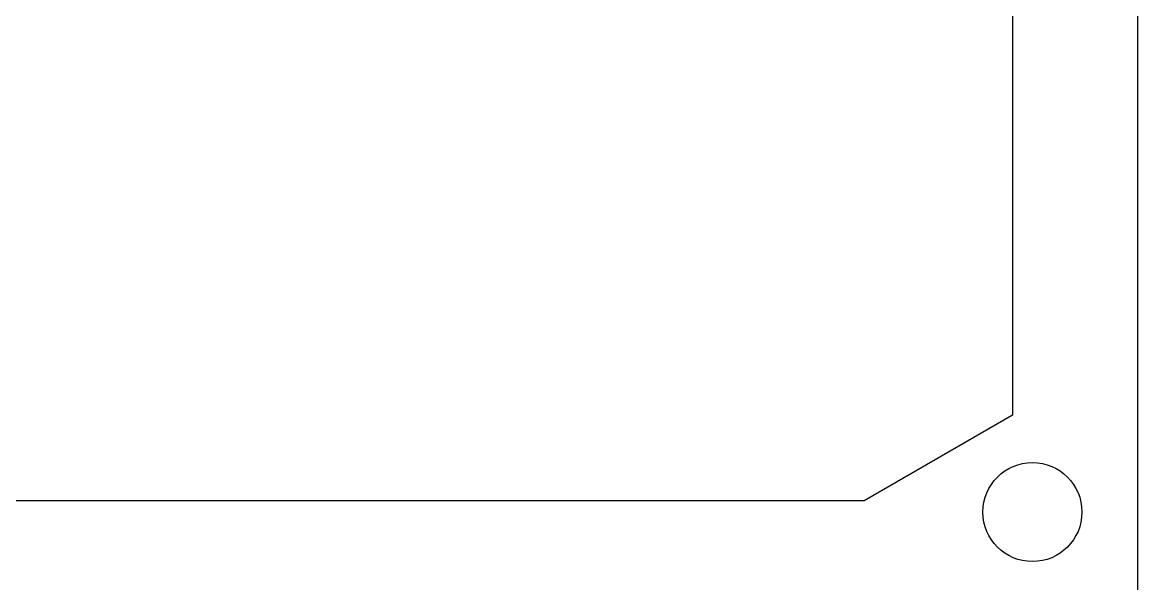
# Model space of a CAD drawing. Header units: millimetres. Extents: x -9 to 276, y -90 to 14.
# Drawn here: x 253.17 to 275.7, y -8.65 to 2.69 of the extents above; entities that cross this region are included whole.
import ezdxf

# ---------------------------------------------------------------- set-up
doc = ezdxf.new("R2010")
doc.units = ezdxf.units.MM
doc.layers.add('BLACK', color=7, linetype='CONTINUOUS')

msp = doc.modelspace()

# ---------------------------------------------------------------- linework, layer by layer
at = {"layer": 'BLACK', "linetype": 'Continuous'}
for p, q in [((273.175, 6.475), (273.175, -5.243)), ((275.701547, 2.523831), (275.701527, 2.852753)), ((275.701528, 2.194909), (275.701547, 2.523831)), ((275.701491, 1.865989), (275.701528, 2.194909)), ((275.701452, 1.515683), (275.701491, 1.865989)), ((275.701425, 0.808899), (275.701452, 1.515683)), ((275.701443, 0.102113), (275.701425, 0.808899)), ((275.701452, -0.15031), (275.701443, 0.102113)), ((275.70147, -1.453204), (275.701452, -0.15031)), ((275.701459, -2.756096), (275.70147, -1.453204)), ((275.701452, -3.482298), (275.701459, -2.756096)), ((275.70145, -6.179621), (275.701452, -3.482298)), ((273.175, -5.243), (270.175, -6.975)), ((275.701452, -6.814286), (275.70145, -6.179621)), ((270.175, -6.975), (244.175, -6.975)), ((275.701452, -10.146273), (275.701452, -6.814286))]:
    msp.add_line(p, q, dxfattribs=at)
at = {"layer": 'BLACK'}
msp.add_circle((273.575, -7.2), 1, dxfattribs=at)

doc.saveas('drawing.dxf')
